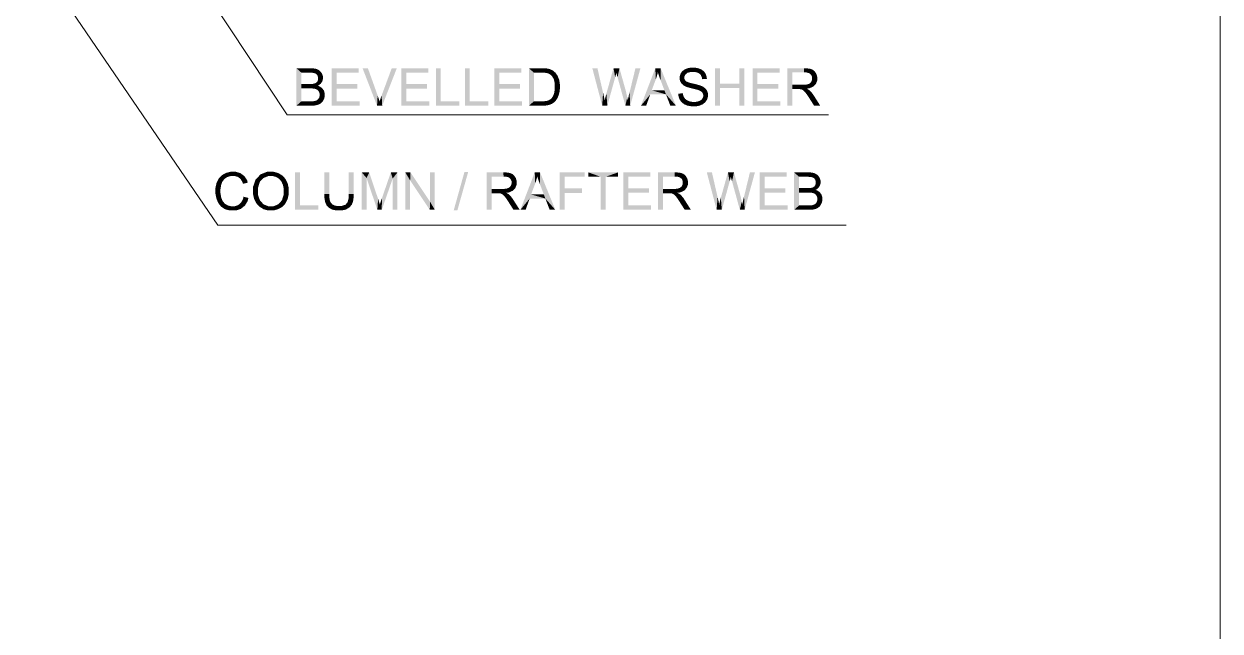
# Model space of a CAD drawing. Header units: millimetres. Extents: x 2 to 579, y 1 to 405.
# Drawn here: x 192.23 to 219.85, y 116.58 to 130.6 of the extents above; entities that cross this region are included whole.
import ezdxf

# ---------------------------------------------------------------- set-up
doc = ezdxf.new("R2010")
doc.units = ezdxf.units.MM
doc.linetypes.add('XKITLINE00', pattern=[0])
doc.layers.add('LinkedObject', color=7, linetype='Continuous', lineweight=0)

# ---------------------------------------------------------------- blocks, each defined once
blk = doc.blocks.new('*A4')
at = {"layer": 'LinkedObject'}
for points in [[(198.522, 129.574), (198.636, 129.109), (198.522, 128.71)], [(198.636, 129.211), (198.636, 129.109), (198.522, 129.574)], [(198.522, 129.574), (198.636, 129.472), (198.636, 129.211)], [(198.809, 129.472), (198.522, 129.574), (198.846, 129.574)], [(198.636, 129.472), (198.522, 129.574), (198.809, 129.472)], [(198.809, 129.472), (198.846, 129.574), (198.856, 129.472)], [(198.846, 129.574), (198.922, 129.466), (198.856, 129.472)], [(198.896, 129.574), (198.922, 129.466), (198.846, 129.574)], [(198.975, 129.561), (198.922, 129.466), (198.896, 129.574)], [(198.922, 129.466), (198.975, 129.561), (198.941, 129.46)], [(198.941, 129.46), (198.975, 129.561), (198.96, 129.454)], [(198.96, 129.454), (198.975, 129.561), (199.005, 129.548)], [(199.005, 129.548), (198.99, 129.431), (198.96, 129.454)], [(199.035, 129.535), (198.99, 129.431), (199.005, 129.548)], [(199.082, 129.494), (198.99, 129.431), (199.035, 129.535)], [(199.447, 129.208), (199.333, 128.71), (199.333, 129.574)], [(199.447, 129.208), (199.333, 129.574), (199.447, 129.472)], [(199.958, 129.472), (199.333, 129.574), (199.958, 129.574)], [(199.447, 129.472), (199.333, 129.574), (199.958, 129.472)], [(200.171, 129.574), (200.382, 128.71), (200.048, 129.574)], [(200.396, 128.946), (200.382, 128.71), (200.171, 129.574)], [(200.838, 129.574), (200.488, 128.946), (200.721, 129.574)], [(200.501, 128.71), (200.488, 128.946), (200.838, 129.574)], [(201.056, 129.208), (200.942, 128.71), (200.942, 129.574)], [(201.056, 129.208), (200.942, 129.574), (201.056, 129.472)], [(201.567, 129.472), (200.942, 129.574), (201.567, 129.574)], [(201.056, 129.472), (200.942, 129.574), (201.567, 129.472)], [(201.854, 129.574), (201.74, 128.71), (201.74, 129.574)], [(201.854, 128.812), (201.74, 128.71), (201.854, 129.574)], [(202.524, 129.574), (202.41, 128.71), (202.41, 129.574)], [(202.524, 128.812), (202.41, 128.71), (202.524, 129.574)], [(203.202, 129.208), (203.087, 128.71), (203.087, 129.574)], [(203.202, 129.208), (203.087, 129.574), (203.202, 129.472)], [(203.712, 129.472), (203.087, 129.574), (203.712, 129.574)], [(203.202, 129.472), (203.087, 129.574), (203.712, 129.472)], [(203.89, 129.574), (204.004, 129.472), (203.89, 128.71)], [(204.186, 129.472), (203.89, 129.574), (204.187, 129.574)], [(204.004, 129.472), (203.89, 129.574), (204.186, 129.472)], [(204.187, 129.574), (204.237, 129.472), (204.186, 129.472)], [(204.238, 129.574), (204.237, 129.472), (204.187, 129.574)], [(204.238, 129.574), (204.311, 129.463), (204.237, 129.472)], [(204.315, 129.568), (204.311, 129.463), (204.238, 129.574)], [(204.341, 129.562), (204.311, 129.463), (204.315, 129.568)], [(204.341, 129.562), (204.334, 129.454), (204.311, 129.463)], [(204.334, 129.454), (204.341, 129.562), (204.365, 129.442)], [(204.442, 129.522), (204.341, 129.562), (204.378, 129.553)], [(204.468, 129.5), (204.341, 129.562), (204.442, 129.522)], [(204.42, 129.393), (204.341, 129.562), (204.468, 129.5)], [(204.365, 129.442), (204.341, 129.562), (204.42, 129.393)], [(205.471, 129.574), (205.58, 128.71), (205.353, 129.574)], [(205.601, 129.007), (205.58, 128.71), (205.471, 129.574)], [(205.841, 129.574), (205.881, 129.368), (205.677, 128.99)], [(205.881, 129.368), (205.841, 129.574), (205.887, 129.389)], [(205.887, 129.389), (205.841, 129.574), (205.9, 129.44)], [(205.9, 129.44), (205.841, 129.574), (205.907, 129.47)], [(205.979, 129.574), (205.907, 129.47), (205.841, 129.574)], [(205.907, 129.47), (205.979, 129.574), (205.909, 129.46)], [(205.909, 129.46), (205.979, 129.574), (205.923, 129.409)], [(205.923, 129.409), (205.979, 129.574), (205.935, 129.368)], [(205.935, 129.368), (205.979, 129.574), (206.102, 129.136)], [(206.463, 129.574), (206.213, 129.018), (206.348, 129.574)], [(206.227, 128.71), (206.213, 129.018), (206.463, 129.574)], [(206.807, 129.574), (206.819, 129.318), (206.475, 128.71)], [(206.819, 129.318), (206.807, 129.574), (206.833, 129.359)], [(206.833, 129.359), (206.807, 129.574), (206.857, 129.442)], [(206.857, 129.442), (206.807, 129.574), (206.865, 129.483)], [(206.93, 129.574), (206.865, 129.483), (206.807, 129.574)], [(206.865, 129.483), (206.93, 129.574), (206.876, 129.448)], [(206.876, 129.448), (206.93, 129.574), (206.906, 129.358)], [(206.906, 129.358), (206.93, 129.574), (206.927, 129.303)], [(206.927, 129.303), (206.93, 129.574), (207.017, 129.065)], [(207.017, 129.065), (206.93, 129.574), (207.053, 128.972)], [(207.053, 128.972), (206.93, 129.574), (207.283, 128.71)], [(207.478, 129.544), (207.526, 129.449), (207.424, 129.501)], [(207.549, 129.469), (207.478, 129.544), (207.514, 129.559)], [(207.526, 129.449), (207.478, 129.544), (207.549, 129.469)], [(207.55, 129.574), (207.625, 129.488), (207.514, 129.559)], [(207.514, 129.559), (207.625, 129.488), (207.549, 129.469)], [(207.629, 129.589), (207.625, 129.488), (207.55, 129.574)], [(207.672, 129.589), (207.625, 129.488), (207.629, 129.589)], [(207.625, 129.488), (207.672, 129.589), (207.677, 129.488)], [(207.672, 129.589), (207.727, 129.488), (207.677, 129.488)], [(207.805, 129.573), (207.672, 129.589), (207.72, 129.589)], [(207.842, 129.558), (207.672, 129.589), (207.805, 129.573)], [(207.802, 129.467), (207.672, 129.589), (207.842, 129.558)], [(207.727, 129.488), (207.672, 129.589), (207.802, 129.467)], [(207.842, 129.558), (207.827, 129.446), (207.802, 129.467)], [(207.878, 129.542), (207.827, 129.446), (207.842, 129.558)], [(207.827, 129.446), (207.878, 129.542), (207.853, 129.425)], [(207.853, 129.425), (207.878, 129.542), (207.954, 129.467)], [(207.954, 129.467), (207.878, 129.542), (207.935, 129.497)], [(208.297, 129.219), (208.182, 128.71), (208.182, 129.574)], [(208.297, 129.219), (208.182, 129.574), (208.297, 129.574)], [(208.86, 129.574), (208.746, 129.219), (208.746, 129.574)], [(208.746, 129.117), (208.746, 129.219), (208.86, 129.574)], [(208.746, 129.117), (208.86, 129.574), (208.86, 128.71)], [(209.166, 129.208), (209.052, 128.71), (209.052, 129.574)], [(209.166, 129.208), (209.052, 129.574), (209.166, 129.472)], [(209.676, 129.472), (209.052, 129.574), (209.676, 129.574)], [(209.166, 129.472), (209.052, 129.574), (209.676, 129.472)], [(209.97, 129.193), (209.856, 128.71), (209.856, 129.574)], [(209.856, 129.574), (209.97, 129.479), (209.97, 129.193)], [(210.243, 129.479), (209.856, 129.574), (210.238, 129.574)], [(209.97, 129.479), (209.856, 129.574), (210.243, 129.479)], [(210.238, 129.574), (210.291, 129.479), (210.243, 129.479)], [(210.384, 129.562), (210.238, 129.574), (210.296, 129.574)], [(210.414, 129.551), (210.238, 129.574), (210.384, 129.562)], [(210.361, 129.459), (210.238, 129.574), (210.414, 129.551)], [(210.291, 129.479), (210.238, 129.574), (210.361, 129.459)], [(210.414, 129.551), (210.384, 129.439), (210.361, 129.459)], [(210.444, 129.539), (210.384, 129.439), (210.414, 129.551)], [(210.384, 129.439), (210.444, 129.539), (210.406, 129.42)], [(210.406, 129.42), (210.444, 129.539), (210.51, 129.468)], [(210.51, 129.468), (210.444, 129.539), (210.492, 129.498)], [(199.103, 129.249), (198.987, 129.249), (199.01, 129.279)], [(199.099, 129.467), (198.99, 129.431), (199.082, 129.494)], [(198.99, 129.431), (199.099, 129.467), (199, 129.415)], [(199.099, 129.467), (199.01, 129.399), (199, 129.415)], [(199.01, 129.399), (199.099, 129.467), (199.021, 129.361)], [(199.01, 129.279), (199.133, 129.353), (199.103, 129.249)], [(199.021, 129.317), (199.133, 129.353), (199.01, 129.279)], [(199.021, 129.361), (199.099, 129.467), (199.133, 129.353)], [(199.133, 129.353), (199.021, 129.339), (199.021, 129.361)], [(199.021, 129.339), (199.133, 129.353), (199.021, 129.317)], [(199.133, 129.383), (199.099, 129.467), (199.116, 129.44)], [(199.133, 129.353), (199.099, 129.467), (199.133, 129.383)], [(199.103, 129.249), (199.133, 129.353), (199.118, 129.273)], [(199.118, 129.273), (199.133, 129.353), (199.133, 129.325)], [(203.89, 128.71), (204.004, 129.472), (204.004, 128.812)], [(204.468, 129.5), (204.442, 129.357), (204.42, 129.393)], [(204.502, 129.471), (204.442, 129.357), (204.468, 129.5)], [(204.553, 129.397), (204.442, 129.357), (204.502, 129.471)], [(204.442, 129.357), (204.553, 129.397), (204.464, 129.32)], [(204.464, 129.32), (204.553, 129.397), (204.57, 129.352)], [(204.57, 129.352), (204.486, 129.216), (204.464, 129.32)], [(204.587, 129.307), (204.486, 129.216), (204.57, 129.352)], [(204.604, 129.204), (204.486, 129.216), (204.587, 129.307)], [(205.677, 128.99), (205.881, 129.368), (205.699, 128.71)], [(206.102, 129.136), (206.116, 128.71), (205.935, 129.368)], [(206.475, 128.71), (206.819, 129.318), (206.723, 129.065)], [(207.406, 129.473), (207.369, 129.35), (207.387, 129.444)], [(207.502, 129.43), (207.369, 129.35), (207.406, 129.473)], [(207.387, 129.444), (207.369, 129.35), (207.369, 129.383)], [(207.478, 129.385), (207.369, 129.35), (207.502, 129.43)], [(207.369, 129.35), (207.478, 129.385), (207.478, 129.358)], [(207.478, 129.335), (207.369, 129.35), (207.478, 129.358)], [(207.369, 129.35), (207.478, 129.335), (207.369, 129.321)], [(207.369, 129.321), (207.478, 129.335), (207.384, 129.267)], [(207.384, 129.267), (207.478, 129.335), (207.399, 129.243)], [(207.399, 129.243), (207.478, 129.335), (207.495, 129.296)], [(207.495, 129.296), (207.46, 129.178), (207.399, 129.243)], [(207.424, 129.501), (207.526, 129.449), (207.406, 129.473)], [(207.406, 129.473), (207.526, 129.449), (207.502, 129.43)], [(207.512, 129.281), (207.46, 129.178), (207.495, 129.296)], [(207.46, 129.178), (207.512, 129.281), (207.491, 129.162)], [(207.491, 129.162), (207.512, 129.281), (207.528, 129.266)], [(207.491, 129.162), (207.528, 129.266), (207.515, 129.149)], [(207.515, 129.149), (207.528, 129.266), (207.598, 129.122)], [(207.598, 129.122), (207.528, 129.266), (207.615, 129.235)], [(207.954, 129.467), (207.883, 129.363), (207.853, 129.425)], [(207.974, 129.436), (207.883, 129.363), (207.954, 129.467)], [(207.995, 129.368), (207.883, 129.363), (207.974, 129.436)], [(207.997, 129.33), (207.883, 129.363), (207.995, 129.368)], [(207.883, 129.363), (207.997, 129.33), (207.887, 129.322)], [(210.405, 129.261), (210.486, 129.183), (210.394, 129.243)], [(210.417, 129.279), (210.486, 129.183), (210.405, 129.261)], [(210.51, 129.468), (210.428, 129.369), (210.406, 129.42)], [(210.417, 129.279), (210.546, 129.338), (210.486, 129.183)], [(210.428, 129.318), (210.546, 129.338), (210.417, 129.279)], [(210.528, 129.439), (210.428, 129.369), (210.51, 129.468)], [(210.546, 129.374), (210.428, 129.369), (210.528, 129.439)], [(210.546, 129.338), (210.428, 129.369), (210.546, 129.374)], [(210.428, 129.369), (210.546, 129.338), (210.428, 129.339)], [(210.546, 129.338), (210.428, 129.318), (210.428, 129.339)], [(210.486, 129.183), (210.546, 129.338), (210.516, 129.215)], [(210.516, 129.215), (210.546, 129.338), (210.546, 129.292)], [(198.522, 128.71), (198.636, 129.109), (198.636, 128.812)], [(198.836, 129.109), (198.636, 129.211), (198.823, 129.211)], [(198.636, 129.109), (198.636, 129.211), (198.836, 129.109)], [(198.878, 129.109), (198.823, 129.211), (198.861, 129.211)], [(198.836, 129.109), (198.823, 129.211), (198.878, 129.109)], [(198.916, 129.216), (199.012, 129.17), (198.861, 129.211)], [(198.861, 129.211), (199.012, 129.17), (198.878, 129.109)], [(198.878, 129.109), (199.012, 129.17), (198.941, 129.102)], [(198.933, 129.221), (199.043, 129.185), (198.916, 129.216)], [(199.012, 129.17), (198.916, 129.216), (199.043, 129.185)], [(198.954, 129.228), (199.043, 129.185), (198.933, 129.221)], [(199.012, 129.17), (198.985, 129.087), (198.941, 129.102)], [(198.987, 129.249), (199.043, 129.185), (198.954, 129.228)], [(198.985, 129.087), (199.012, 129.17), (199.02, 129.062)], [(199.088, 129.224), (198.987, 129.249), (199.103, 129.249)], [(199.043, 129.185), (198.987, 129.249), (199.088, 129.224)], [(199.111, 129.119), (199.012, 129.17), (199.051, 129.158)], [(199.02, 129.062), (199.012, 129.17), (199.111, 129.119)], [(199.02, 129.062), (199.111, 129.119), (199.032, 129.045)], [(199.032, 129.045), (199.111, 129.119), (199.044, 129.027)], [(199.044, 129.027), (199.111, 129.119), (199.132, 129.091)], [(199.132, 129.091), (199.057, 128.985), (199.044, 129.027)], [(199.153, 129.063), (199.057, 128.985), (199.132, 129.091)], [(199.174, 128.998), (199.057, 128.985), (199.153, 129.063)], [(199.174, 128.96), (199.057, 128.985), (199.174, 128.998)], [(199.057, 128.985), (199.174, 128.96), (199.057, 128.96)], [(199.447, 129.106), (199.333, 128.71), (199.447, 129.208)], [(199.447, 128.812), (199.333, 128.71), (199.447, 129.106)], [(199.926, 129.106), (199.447, 129.208), (199.926, 129.208)], [(199.447, 129.106), (199.447, 129.208), (199.926, 129.106)], [(201.056, 129.106), (200.942, 128.71), (201.056, 129.208)], [(201.056, 128.812), (200.942, 128.71), (201.056, 129.106)], [(201.535, 129.106), (201.056, 129.208), (201.535, 129.208)], [(201.056, 129.106), (201.056, 129.208), (201.535, 129.106)], [(203.202, 129.106), (203.087, 128.71), (203.202, 129.208)], [(203.202, 128.812), (203.087, 128.71), (203.202, 129.106)], [(203.68, 129.106), (203.202, 129.208), (203.68, 129.208)], [(203.202, 129.106), (203.202, 129.208), (203.68, 129.106)], [(204.464, 128.982), (204.581, 128.972), (204.452, 128.948)], [(204.581, 128.972), (204.464, 128.982), (204.475, 129.016)], [(204.486, 129.099), (204.604, 129.097), (204.475, 129.016)], [(204.475, 129.016), (204.604, 129.097), (204.581, 128.972)], [(204.604, 129.147), (204.486, 129.216), (204.604, 129.204)], [(204.486, 129.216), (204.604, 129.147), (204.486, 129.148)], [(204.604, 129.147), (204.486, 129.099), (204.486, 129.148)], [(204.604, 129.097), (204.486, 129.099), (204.604, 129.147)], [(204.581, 128.972), (204.604, 129.097), (204.592, 129.01)], [(205.612, 128.963), (205.58, 128.71), (205.601, 129.007)], [(205.674, 128.98), (205.699, 128.71), (205.654, 128.9)], [(205.677, 128.99), (205.699, 128.71), (205.674, 128.98)], [(206.125, 129.055), (206.116, 128.71), (206.102, 129.136)], [(206.159, 128.902), (206.116, 128.71), (206.125, 129.055)], [(206.213, 129.018), (206.227, 128.71), (206.2, 128.965)], [(206.691, 128.972), (206.475, 128.71), (206.723, 129.065)], [(206.723, 129.065), (207.053, 128.972), (206.691, 128.972)], [(207.017, 129.065), (207.053, 128.972), (206.723, 129.065)], [(207.448, 128.964), (207.337, 128.987), (207.445, 128.997)], [(207.337, 128.987), (207.384, 128.832), (207.338, 128.944)], [(207.448, 128.964), (207.384, 128.832), (207.337, 128.987)], [(207.399, 129.243), (207.46, 129.178), (207.414, 129.219)], [(207.598, 129.122), (207.615, 129.235), (207.657, 129.108)], [(207.657, 129.108), (207.615, 129.235), (207.684, 129.22)], [(207.657, 129.108), (207.684, 129.22), (207.717, 129.094)], [(207.717, 129.094), (207.684, 129.22), (207.754, 129.204)], [(207.717, 129.094), (207.754, 129.204), (207.794, 129.073)], [(207.794, 129.073), (207.754, 129.204), (207.811, 129.066)], [(207.811, 129.066), (207.754, 129.204), (207.838, 129.056)], [(207.849, 129.176), (207.838, 129.056), (207.754, 129.204)], [(207.875, 129.164), (207.838, 129.056), (207.849, 129.176)], [(207.838, 129.056), (207.875, 129.164), (207.877, 129.03)], [(207.877, 129.03), (207.875, 129.164), (207.913, 129.147)], [(207.877, 129.03), (207.913, 129.147), (207.889, 129.015)], [(207.889, 129.015), (207.913, 129.147), (207.901, 129)], [(207.913, 129.147), (207.987, 129.076), (207.901, 129)], [(207.901, 129), (207.987, 129.076), (207.913, 128.964)], [(207.987, 129.076), (207.913, 129.147), (207.969, 129.103)], [(207.913, 128.964), (207.987, 129.076), (208.005, 129.05)], [(207.913, 128.964), (208.005, 129.05), (207.913, 128.944)], [(207.913, 128.944), (208.005, 129.05), (207.913, 128.924)], [(208.005, 129.05), (208.023, 128.954), (207.913, 128.924)], [(208.023, 128.954), (208.005, 129.05), (208.023, 128.988)], [(208.297, 129.117), (208.182, 128.71), (208.297, 129.219)], [(208.182, 128.71), (208.297, 129.117), (208.297, 128.71)], [(208.297, 129.219), (208.746, 129.117), (208.297, 129.117)], [(208.746, 129.219), (208.746, 129.117), (208.297, 129.219)], [(208.746, 129.117), (208.86, 128.71), (208.746, 128.71)], [(209.166, 129.106), (209.052, 128.71), (209.166, 129.208)], [(209.166, 128.812), (209.052, 128.71), (209.166, 129.106)], [(209.644, 129.106), (209.166, 129.208), (209.644, 129.208)], [(209.166, 129.106), (209.166, 129.208), (209.644, 129.106)], [(209.97, 129.193), (209.97, 129.094), (209.856, 128.71)], [(209.856, 128.71), (209.97, 129.094), (209.97, 128.71)], [(210.102, 129.094), (209.97, 129.193), (210.215, 129.193)], [(209.97, 129.094), (209.97, 129.193), (210.102, 129.094)], [(210.102, 129.094), (210.215, 129.193), (210.125, 129.094)], [(210.125, 129.094), (210.215, 129.193), (210.156, 129.091)], [(210.156, 129.091), (210.215, 129.193), (210.166, 129.089)], [(210.166, 129.089), (210.215, 129.193), (210.179, 129.086)], [(210.179, 129.086), (210.215, 129.193), (210.205, 129.075)], [(210.205, 129.075), (210.215, 129.193), (210.255, 129.193)], [(210.205, 129.075), (210.255, 129.193), (210.218, 129.066)], [(210.255, 129.193), (210.303, 129.103), (210.218, 129.066)], [(210.218, 129.066), (210.303, 129.103), (210.231, 129.058)], [(210.303, 129.103), (210.26, 129.029), (210.231, 129.058)], [(210.316, 129.201), (210.303, 129.103), (210.255, 129.193)], [(210.325, 129.092), (210.26, 129.029), (210.303, 129.103)], [(210.26, 129.029), (210.325, 129.092), (210.276, 129.009)], [(210.276, 129.009), (210.325, 129.092), (210.292, 128.988)], [(210.292, 128.988), (210.325, 129.092), (210.371, 129.06)], [(210.371, 129.06), (210.333, 128.929), (210.292, 128.988)], [(210.303, 129.103), (210.316, 129.201), (210.365, 129.112)], [(210.338, 129.209), (210.486, 129.183), (210.316, 129.201)], [(210.456, 129.152), (210.316, 129.201), (210.486, 129.183)], [(210.365, 129.112), (210.316, 129.201), (210.456, 129.152)], [(210.371, 129.06), (210.325, 129.092), (210.36, 129.071)], [(210.396, 129.037), (210.333, 128.929), (210.371, 129.06)], [(210.444, 128.98), (210.333, 128.929), (210.396, 129.037)], [(210.333, 128.929), (210.444, 128.98), (210.358, 128.89)], [(210.36, 129.217), (210.486, 129.183), (210.338, 129.209)], [(210.358, 128.89), (210.444, 128.98), (210.466, 128.945)], [(210.486, 129.183), (210.36, 129.217), (210.394, 129.243)], [(198.636, 128.812), (198.852, 128.71), (198.522, 128.71)], [(198.852, 128.812), (198.852, 128.71), (198.636, 128.812)], [(198.852, 128.812), (198.893, 128.71), (198.852, 128.71)], [(198.88, 128.812), (198.893, 128.71), (198.852, 128.812)], [(198.919, 128.814), (198.962, 128.717), (198.88, 128.812)], [(198.88, 128.812), (198.962, 128.717), (198.893, 128.71)], [(198.93, 128.816), (198.962, 128.717), (198.919, 128.814)], [(198.991, 128.724), (198.93, 128.816), (198.95, 128.82)], [(198.962, 128.717), (198.93, 128.816), (198.991, 128.724)], [(198.983, 128.831), (199.085, 128.767), (198.95, 128.82)], [(198.95, 128.82), (199.085, 128.767), (198.991, 128.724)], [(198.996, 128.84), (199.085, 128.767), (198.983, 128.831)], [(198.991, 128.724), (199.085, 128.767), (199.019, 128.732)], [(199.085, 128.767), (198.996, 128.84), (199.009, 128.848)], [(199.031, 128.872), (199.104, 128.781), (199.009, 128.848)], [(199.009, 128.848), (199.104, 128.781), (199.085, 128.767)], [(199.019, 128.732), (199.085, 128.767), (199.067, 128.753)], [(199.149, 128.848), (199.031, 128.872), (199.048, 128.903)], [(199.136, 128.821), (199.031, 128.872), (199.149, 128.848)], [(199.104, 128.781), (199.031, 128.872), (199.136, 128.821)], [(199.048, 128.903), (199.174, 128.96), (199.149, 128.848)], [(199.057, 128.94), (199.174, 128.96), (199.048, 128.903)], [(199.174, 128.96), (199.057, 128.94), (199.057, 128.96)], [(199.149, 128.848), (199.174, 128.96), (199.162, 128.874)], [(199.162, 128.874), (199.174, 128.96), (199.174, 128.93)], [(199.333, 128.71), (199.447, 128.812), (199.978, 128.71)], [(199.978, 128.71), (199.447, 128.812), (199.978, 128.812)], [(200.41, 128.908), (200.382, 128.71), (200.396, 128.946)], [(200.432, 128.838), (200.382, 128.71), (200.41, 128.908)], [(200.441, 128.805), (200.382, 128.71), (200.432, 128.838)], [(200.382, 128.71), (200.441, 128.805), (200.501, 128.71)], [(200.451, 128.84), (200.501, 128.71), (200.441, 128.805)], [(200.475, 128.911), (200.501, 128.71), (200.451, 128.84)], [(200.488, 128.946), (200.501, 128.71), (200.475, 128.911)], [(200.942, 128.71), (201.056, 128.812), (201.587, 128.71)], [(201.587, 128.71), (201.056, 128.812), (201.587, 128.812)], [(201.74, 128.71), (201.854, 128.812), (202.279, 128.71)], [(202.279, 128.71), (201.854, 128.812), (202.279, 128.812)], [(202.41, 128.71), (202.524, 128.812), (202.949, 128.71)], [(202.949, 128.71), (202.524, 128.812), (202.949, 128.812)], [(203.087, 128.71), (203.202, 128.812), (203.732, 128.71)], [(203.732, 128.71), (203.202, 128.812), (203.732, 128.812)], [(204.004, 128.812), (204.202, 128.71), (203.89, 128.71)], [(204.189, 128.812), (204.202, 128.71), (204.004, 128.812)], [(204.189, 128.812), (204.241, 128.71), (204.202, 128.71)], [(204.231, 128.812), (204.241, 128.71), (204.189, 128.812)], [(204.34, 128.725), (204.231, 128.812), (204.298, 128.82)], [(204.31, 128.717), (204.231, 128.812), (204.34, 128.725)], [(204.241, 128.71), (204.231, 128.812), (204.31, 128.717)], [(204.323, 128.828), (204.34, 128.725), (204.298, 128.82)], [(204.347, 128.836), (204.34, 128.725), (204.323, 128.828)], [(204.34, 128.725), (204.347, 128.836), (204.37, 128.732)], [(204.443, 128.768), (204.347, 128.836), (204.386, 128.858)], [(204.422, 128.754), (204.347, 128.836), (204.443, 128.768)], [(204.37, 128.732), (204.347, 128.836), (204.422, 128.754)], [(204.4, 128.873), (204.465, 128.782), (204.386, 128.858)], [(204.386, 128.858), (204.465, 128.782), (204.443, 128.768)], [(204.522, 128.846), (204.4, 128.873), (204.421, 128.893)], [(204.504, 128.821), (204.4, 128.873), (204.522, 128.846)], [(204.465, 128.782), (204.4, 128.873), (204.504, 128.821)], [(204.421, 128.893), (204.581, 128.972), (204.522, 128.846)], [(204.452, 128.948), (204.581, 128.972), (204.421, 128.893)], [(204.522, 128.846), (204.581, 128.972), (204.54, 128.871)], [(204.54, 128.871), (204.581, 128.972), (204.569, 128.934)], [(205.63, 128.875), (205.58, 128.71), (205.612, 128.963)], [(205.638, 128.831), (205.58, 128.71), (205.63, 128.875)], [(205.638, 128.831), (205.699, 128.71), (205.58, 128.71)], [(205.654, 128.9), (205.699, 128.71), (205.638, 128.831)], [(206.17, 128.831), (206.116, 128.71), (206.159, 128.902)], [(206.17, 128.831), (206.227, 128.71), (206.116, 128.71)], [(206.178, 128.872), (206.227, 128.71), (206.17, 128.831)], [(206.2, 128.965), (206.227, 128.71), (206.178, 128.872)], [(206.475, 128.71), (206.691, 128.972), (206.596, 128.71)], [(207.053, 128.972), (207.283, 128.71), (207.153, 128.71)], [(207.338, 128.944), (207.384, 128.832), (207.361, 128.866)], [(207.466, 128.911), (207.384, 128.832), (207.448, 128.964)], [(207.384, 128.832), (207.466, 128.911), (207.406, 128.798)], [(207.406, 128.798), (207.466, 128.911), (207.468, 128.746)], [(207.48, 128.89), (207.468, 128.746), (207.466, 128.911)], [(207.494, 128.869), (207.468, 128.746), (207.48, 128.89)], [(207.494, 128.869), (207.508, 128.729), (207.468, 128.746)], [(207.537, 128.836), (207.508, 128.729), (207.494, 128.869)], [(207.508, 128.729), (207.537, 128.836), (207.548, 128.712)], [(207.567, 128.823), (207.548, 128.712), (207.537, 128.836)], [(207.596, 128.81), (207.548, 128.712), (207.567, 128.823)], [(207.596, 128.81), (207.646, 128.695), (207.548, 128.712)], [(207.662, 128.797), (207.646, 128.695), (207.596, 128.81)], [(207.662, 128.797), (207.704, 128.695), (207.646, 128.695)], [(207.699, 128.797), (207.704, 128.695), (207.662, 128.797)], [(207.699, 128.797), (207.75, 128.695), (207.704, 128.695)], [(207.732, 128.797), (207.75, 128.695), (207.699, 128.797)], [(207.789, 128.807), (207.87, 128.729), (207.732, 128.797)], [(207.732, 128.797), (207.87, 128.729), (207.75, 128.695)], [(207.75, 128.695), (207.87, 128.729), (207.833, 128.712)], [(207.814, 128.817), (207.964, 128.793), (207.789, 128.807)], [(207.907, 128.746), (207.789, 128.807), (207.964, 128.793)], [(207.87, 128.729), (207.789, 128.807), (207.907, 128.746)], [(207.839, 128.826), (207.964, 128.793), (207.814, 128.817)], [(207.876, 128.853), (207.983, 128.824), (207.839, 128.826)], [(207.839, 128.826), (207.983, 128.824), (207.964, 128.793)], [(207.889, 128.87), (208.003, 128.854), (207.876, 128.853)], [(207.983, 128.824), (207.876, 128.853), (208.003, 128.854)], [(207.901, 128.887), (208.003, 128.854), (207.889, 128.87)], [(207.901, 128.887), (208.023, 128.954), (208.003, 128.854)], [(207.913, 128.924), (208.023, 128.954), (207.901, 128.887)], [(208.003, 128.854), (208.023, 128.954), (208.023, 128.919)], [(209.052, 128.71), (209.166, 128.812), (209.696, 128.71)], [(209.696, 128.71), (209.166, 128.812), (209.696, 128.812)], [(210.358, 128.89), (210.466, 128.945), (210.473, 128.71)], [(210.473, 128.71), (210.466, 128.945), (210.615, 128.71)], [(196.8, 127.106), (196.855, 127.015), (196.727, 127.03)], [(196.848, 127.132), (196.855, 127.015), (196.8, 127.106)], [(196.895, 127.158), (197.005, 127.087), (196.848, 127.132)], [(196.848, 127.132), (197.005, 127.087), (196.922, 127.063)], [(196.855, 127.015), (196.848, 127.132), (196.888, 127.039)], [(196.888, 127.039), (196.848, 127.132), (196.922, 127.063)], [(197, 127.184), (197.005, 127.087), (196.895, 127.158)], [(197.057, 127.184), (197.005, 127.087), (197, 127.184)], [(197.005, 127.087), (197.057, 127.184), (197.055, 127.087)], [(197.057, 127.184), (197.098, 127.087), (197.055, 127.087)], [(197.231, 127.151), (197.057, 127.184), (197.122, 127.184)], [(197.275, 127.118), (197.057, 127.184), (197.231, 127.151)], [(197.17, 127.065), (197.057, 127.184), (197.275, 127.118)], [(197.098, 127.087), (197.057, 127.184), (197.17, 127.065)], [(197.17, 127.065), (197.275, 127.118), (197.199, 127.044)], [(197.275, 127.118), (197.227, 127.022), (197.199, 127.044)], [(197.227, 127.022), (197.275, 127.118), (197.271, 126.953)], [(197.271, 126.953), (197.275, 127.118), (197.398, 126.933)], [(197.381, 126.993), (197.275, 127.118), (197.319, 127.085)], [(197.398, 126.933), (197.275, 127.118), (197.381, 126.993)], [(197.634, 127.063), (197.518, 126.726), (197.576, 127.002)], [(197.679, 126.961), (197.518, 126.726), (197.634, 127.063)], [(197.84, 127.184), (197.634, 127.063), (197.691, 127.124)], [(197.932, 127.184), (197.634, 127.063), (197.84, 127.184)], [(197.872, 127.086), (197.634, 127.063), (197.932, 127.184)], [(197.767, 127.044), (197.634, 127.063), (197.872, 127.086)], [(197.634, 127.063), (197.767, 127.044), (197.723, 127.002)], [(197.679, 126.961), (197.634, 127.063), (197.723, 127.002)], [(197.872, 127.086), (197.932, 127.184), (197.932, 127.086)], [(197.932, 127.184), (197.975, 127.086), (197.932, 127.086)], [(198.099, 127.156), (197.932, 127.184), (197.992, 127.184)], [(198.147, 127.127), (197.932, 127.184), (198.099, 127.156)], [(198.052, 127.064), (197.932, 127.184), (198.147, 127.127)], [(197.975, 127.086), (197.932, 127.184), (198.052, 127.064)], [(198.052, 127.064), (198.147, 127.127), (198.087, 127.043)], [(198.147, 127.127), (198.121, 127.021), (198.087, 127.043)], [(198.121, 127.021), (198.147, 127.127), (198.173, 126.96)], [(198.269, 127.019), (198.147, 127.127), (198.195, 127.099)], [(198.294, 126.968), (198.147, 127.127), (198.269, 127.019)], [(198.173, 126.96), (198.147, 127.127), (198.294, 126.968)], [(198.601, 127.17), (198.487, 126.306), (198.487, 127.17)], [(198.601, 126.408), (198.487, 126.306), (198.601, 127.17)], [(199.278, 127.17), (199.164, 126.67), (199.164, 127.17)], [(199.278, 126.671), (199.164, 126.67), (199.278, 127.17)], [(199.843, 127.17), (199.729, 126.671), (199.729, 127.17)], [(199.843, 126.67), (199.729, 126.671), (199.843, 127.17)], [(200.03, 127.17), (200.14, 127.041), (200.03, 126.306)], [(200.14, 127.041), (200.03, 127.17), (200.201, 127.17)], [(200.14, 127.041), (200.201, 127.17), (200.389, 126.306)], [(200.389, 126.306), (200.201, 127.17), (200.406, 126.558)], [(200.7, 127.17), (200.743, 127.029), (200.493, 126.569)], [(200.853, 127.17), (200.743, 127.029), (200.7, 127.17)], [(200.743, 126.306), (200.853, 127.17), (200.853, 126.306)], [(200.743, 127.029), (200.853, 127.17), (200.743, 126.306)], [(201.036, 127.17), (201.146, 126.984), (201.036, 126.306)], [(201.146, 126.984), (201.036, 127.17), (201.154, 127.17)], [(201.146, 126.984), (201.154, 127.17), (201.599, 126.306)], [(201.599, 126.306), (201.154, 127.17), (201.607, 126.491)], [(201.716, 127.17), (201.607, 126.491), (201.607, 127.17)], [(201.716, 126.306), (201.607, 126.491), (201.716, 127.17)], [(202.487, 127.183), (202.151, 126.291), (202.401, 127.183)], [(202.236, 126.291), (202.151, 126.291), (202.487, 127.183)], [(203.03, 126.789), (202.916, 126.306), (202.916, 127.17)], [(202.916, 127.17), (203.03, 127.075), (203.03, 126.789)], [(203.303, 127.075), (202.916, 127.17), (203.299, 127.17)], [(203.03, 127.075), (202.916, 127.17), (203.303, 127.075)], [(203.299, 127.17), (203.351, 127.075), (203.303, 127.075)], [(203.444, 127.158), (203.299, 127.17), (203.356, 127.17)], [(203.474, 127.146), (203.299, 127.17), (203.444, 127.158)], [(203.422, 127.055), (203.299, 127.17), (203.474, 127.146)], [(203.351, 127.075), (203.299, 127.17), (203.422, 127.055)], [(203.474, 127.146), (203.444, 127.035), (203.422, 127.055)], [(203.504, 127.135), (203.444, 127.035), (203.474, 127.146)], [(203.444, 127.035), (203.504, 127.135), (203.466, 127.015)], [(203.466, 127.015), (203.504, 127.135), (203.57, 127.064)], [(203.57, 127.064), (203.488, 126.965), (203.466, 127.015)], [(203.588, 127.035), (203.488, 126.965), (203.57, 127.064)], [(203.57, 127.064), (203.504, 127.135), (203.552, 127.094)], [(204.023, 127.17), (204.034, 126.914), (203.691, 126.306)], [(204.034, 126.914), (204.023, 127.17), (204.049, 126.955)], [(204.049, 126.955), (204.023, 127.17), (204.072, 127.037)], [(204.072, 127.037), (204.023, 127.17), (204.081, 127.079)], [(204.146, 127.17), (204.081, 127.079), (204.023, 127.17)], [(204.081, 127.079), (204.146, 127.17), (204.091, 127.044)], [(204.091, 127.044), (204.146, 127.17), (204.122, 126.954)], [(204.122, 126.954), (204.146, 127.17), (204.142, 126.899)], [(204.142, 126.899), (204.146, 127.17), (204.232, 126.661)], [(204.232, 126.661), (204.146, 127.17), (204.268, 126.567)], [(204.268, 126.567), (204.146, 127.17), (204.498, 126.306)], [(204.71, 126.8), (204.596, 126.306), (204.596, 127.17)], [(204.71, 126.8), (204.596, 127.17), (204.71, 127.068)], [(205.178, 127.068), (204.596, 127.17), (205.178, 127.17)], [(204.71, 127.068), (204.596, 127.17), (205.178, 127.068)], [(205.262, 127.17), (205.546, 127.068), (205.262, 127.068)], [(205.66, 127.068), (205.546, 127.068), (205.262, 127.17)], [(205.66, 127.068), (205.262, 127.17), (205.946, 127.17)], [(205.546, 126.306), (205.66, 127.068), (205.66, 126.306)], [(205.546, 127.068), (205.66, 127.068), (205.546, 126.306)], [(205.66, 127.068), (205.946, 127.17), (205.946, 127.068)], [(206.18, 126.803), (206.066, 126.306), (206.066, 127.17)], [(206.18, 126.803), (206.066, 127.17), (206.18, 127.068)], [(206.69, 127.068), (206.066, 127.17), (206.69, 127.17)], [(206.18, 127.068), (206.066, 127.17), (206.69, 127.068)], [(206.984, 126.789), (206.87, 126.306), (206.87, 127.17)], [(206.87, 127.17), (206.984, 127.075), (206.984, 126.789)], [(207.257, 127.075), (206.87, 127.17), (207.252, 127.17)], [(206.984, 127.075), (206.87, 127.17), (207.257, 127.075)], [(207.252, 127.17), (207.305, 127.075), (207.257, 127.075)], [(207.398, 127.158), (207.252, 127.17), (207.31, 127.17)], [(207.428, 127.146), (207.252, 127.17), (207.398, 127.158)], [(207.375, 127.055), (207.252, 127.17), (207.428, 127.146)], [(207.305, 127.075), (207.252, 127.17), (207.375, 127.055)], [(207.428, 127.146), (207.398, 127.035), (207.375, 127.055)], [(207.458, 127.135), (207.398, 127.035), (207.428, 127.146)], [(207.398, 127.035), (207.458, 127.135), (207.42, 127.015)], [(207.42, 127.015), (207.458, 127.135), (207.524, 127.064)], [(207.524, 127.064), (207.442, 126.965), (207.42, 127.015)], [(207.542, 127.035), (207.442, 126.965), (207.524, 127.064)], [(207.524, 127.064), (207.458, 127.135), (207.506, 127.094)], [(208.114, 127.17), (208.223, 126.306), (207.996, 127.17)], [(208.244, 126.603), (208.223, 126.306), (208.114, 127.17)], [(208.484, 127.17), (208.524, 126.964), (208.32, 126.586)], [(208.524, 126.964), (208.484, 127.17), (208.53, 126.985)], [(208.53, 126.985), (208.484, 127.17), (208.543, 127.035)], [(208.543, 127.035), (208.484, 127.17), (208.55, 127.065)], [(208.622, 127.17), (208.55, 127.065), (208.484, 127.17)], [(208.55, 127.065), (208.622, 127.17), (208.552, 127.056)], [(208.552, 127.056), (208.622, 127.17), (208.566, 127.005)], [(208.566, 127.005), (208.622, 127.17), (208.578, 126.964)], [(208.578, 126.964), (208.622, 127.17), (208.745, 126.732)], [(209.106, 127.17), (208.856, 126.614), (208.991, 127.17)], [(208.87, 126.306), (208.856, 126.614), (209.106, 127.17)], [(209.329, 126.803), (209.215, 126.306), (209.215, 127.17)], [(209.329, 126.803), (209.215, 127.17), (209.329, 127.068)], [(209.84, 127.068), (209.215, 127.17), (209.84, 127.17)], [(209.329, 127.068), (209.215, 127.17), (209.84, 127.068)], [(210.012, 127.17), (210.127, 126.705), (210.012, 126.306)], [(210.127, 126.807), (210.127, 126.705), (210.012, 127.17)], [(210.012, 127.17), (210.127, 127.068), (210.127, 126.807)], [(210.3, 127.068), (210.012, 127.17), (210.337, 127.17)], [(210.127, 127.068), (210.012, 127.17), (210.3, 127.068)], [(210.3, 127.068), (210.337, 127.17), (210.346, 127.068)], [(210.337, 127.17), (210.412, 127.062), (210.346, 127.068)], [(210.386, 127.17), (210.412, 127.062), (210.337, 127.17)], [(210.466, 127.157), (210.412, 127.062), (210.386, 127.17)], [(210.412, 127.062), (210.466, 127.157), (210.431, 127.056)], [(210.431, 127.056), (210.466, 127.157), (210.45, 127.05)], [(210.45, 127.05), (210.466, 127.157), (210.496, 127.143)], [(210.496, 127.143), (210.48, 127.027), (210.45, 127.05)], [(210.526, 127.13), (210.48, 127.027), (210.496, 127.143)], [(210.572, 127.09), (210.48, 127.027), (210.526, 127.13)], [(210.589, 127.063), (210.48, 127.027), (210.572, 127.09)], [(210.48, 127.027), (210.589, 127.063), (210.49, 127.011)], [(210.589, 127.063), (210.501, 126.994), (210.49, 127.011)], [(210.501, 126.994), (210.589, 127.063), (210.511, 126.957)], [(210.511, 126.957), (210.589, 127.063), (210.623, 126.949)], [(210.623, 126.978), (210.589, 127.063), (210.606, 127.035)], [(210.623, 126.949), (210.589, 127.063), (210.623, 126.978)], [(196.781, 126.87), (196.65, 126.812), (196.676, 126.929)], [(196.767, 126.787), (196.65, 126.812), (196.781, 126.87)], [(196.65, 126.812), (196.767, 126.787), (196.65, 126.744)], [(196.65, 126.744), (196.767, 126.787), (196.767, 126.745)], [(196.794, 126.911), (196.676, 126.929), (196.701, 126.98)], [(196.781, 126.87), (196.676, 126.929), (196.794, 126.911)], [(196.727, 127.03), (196.855, 127.015), (196.701, 126.98)], [(196.701, 126.98), (196.855, 127.015), (196.808, 126.951)], [(196.794, 126.911), (196.701, 126.98), (196.808, 126.951)], [(197.271, 126.953), (197.398, 126.933), (197.286, 126.906)], [(197.576, 127.002), (197.518, 126.726), (197.518, 126.834)], [(197.636, 126.822), (197.518, 126.726), (197.679, 126.961)], [(197.518, 126.726), (197.636, 126.822), (197.636, 126.724)], [(198.173, 126.96), (198.294, 126.968), (198.191, 126.921)], [(198.294, 126.968), (198.209, 126.881), (198.191, 126.921)], [(198.209, 126.881), (198.294, 126.968), (198.227, 126.789)], [(198.227, 126.789), (198.294, 126.968), (198.344, 126.801)], [(198.227, 126.737), (198.344, 126.801), (198.344, 126.736)], [(198.227, 126.789), (198.344, 126.801), (198.227, 126.737)], [(198.344, 126.801), (198.294, 126.968), (198.319, 126.917)], [(200.03, 126.306), (200.14, 127.041), (200.14, 126.306)], [(200.493, 126.569), (200.743, 127.029), (200.492, 126.306)], [(201.036, 126.306), (201.146, 126.984), (201.146, 126.306)], [(203.03, 126.789), (203.03, 126.689), (202.916, 126.306)], [(203.163, 126.689), (203.03, 126.789), (203.276, 126.789)], [(203.03, 126.689), (203.03, 126.789), (203.163, 126.689)], [(203.163, 126.689), (203.276, 126.789), (203.185, 126.689)], [(203.185, 126.689), (203.276, 126.789), (203.217, 126.687)], [(203.217, 126.687), (203.276, 126.789), (203.226, 126.685)], [(203.226, 126.685), (203.276, 126.789), (203.24, 126.682)], [(203.24, 126.682), (203.276, 126.789), (203.266, 126.67)], [(203.266, 126.67), (203.276, 126.789), (203.315, 126.789)], [(203.266, 126.67), (203.315, 126.789), (203.278, 126.662)], [(203.315, 126.789), (203.363, 126.699), (203.278, 126.662)], [(203.376, 126.797), (203.363, 126.699), (203.315, 126.789)], [(203.363, 126.699), (203.376, 126.797), (203.425, 126.707)], [(203.398, 126.805), (203.546, 126.779), (203.376, 126.797)], [(203.517, 126.747), (203.376, 126.797), (203.546, 126.779)], [(203.425, 126.707), (203.376, 126.797), (203.517, 126.747)], [(203.42, 126.813), (203.546, 126.779), (203.398, 126.805)], [(203.546, 126.779), (203.42, 126.813), (203.454, 126.839)], [(203.465, 126.857), (203.546, 126.779), (203.454, 126.839)], [(203.477, 126.875), (203.546, 126.779), (203.465, 126.857)], [(203.477, 126.875), (203.606, 126.934), (203.546, 126.779)], [(203.488, 126.913), (203.606, 126.934), (203.477, 126.875)], [(203.606, 126.97), (203.488, 126.965), (203.588, 127.035)], [(203.606, 126.934), (203.488, 126.965), (203.606, 126.97)], [(203.488, 126.965), (203.606, 126.934), (203.488, 126.934)], [(203.606, 126.934), (203.488, 126.913), (203.488, 126.934)], [(203.546, 126.779), (203.606, 126.934), (203.576, 126.81)], [(203.576, 126.81), (203.606, 126.934), (203.606, 126.888)], [(203.691, 126.306), (204.034, 126.914), (203.939, 126.661)], [(204.71, 126.698), (204.596, 126.306), (204.71, 126.8)], [(205.115, 126.698), (204.71, 126.8), (205.115, 126.8)], [(204.71, 126.698), (204.71, 126.8), (205.115, 126.698)], [(206.18, 126.701), (206.066, 126.306), (206.18, 126.803)], [(206.658, 126.701), (206.18, 126.803), (206.658, 126.803)], [(206.18, 126.701), (206.18, 126.803), (206.658, 126.701)], [(206.984, 126.789), (206.984, 126.689), (206.87, 126.306)], [(207.117, 126.689), (206.984, 126.789), (207.229, 126.789)], [(206.984, 126.689), (206.984, 126.789), (207.117, 126.689)], [(207.117, 126.689), (207.229, 126.789), (207.139, 126.689)], [(207.139, 126.689), (207.229, 126.789), (207.17, 126.687)], [(207.17, 126.687), (207.229, 126.789), (207.18, 126.685)], [(207.18, 126.685), (207.229, 126.789), (207.193, 126.682)], [(207.193, 126.682), (207.229, 126.789), (207.219, 126.67)], [(207.219, 126.67), (207.229, 126.789), (207.269, 126.789)], [(207.219, 126.67), (207.269, 126.789), (207.232, 126.662)], [(207.269, 126.789), (207.317, 126.699), (207.232, 126.662)], [(207.33, 126.797), (207.317, 126.699), (207.269, 126.789)], [(207.317, 126.699), (207.33, 126.797), (207.379, 126.707)], [(207.352, 126.805), (207.5, 126.779), (207.33, 126.797)], [(207.47, 126.747), (207.33, 126.797), (207.5, 126.779)], [(207.379, 126.707), (207.33, 126.797), (207.47, 126.747)], [(207.374, 126.813), (207.5, 126.779), (207.352, 126.805)], [(207.5, 126.779), (207.374, 126.813), (207.408, 126.839)], [(207.419, 126.857), (207.5, 126.779), (207.408, 126.839)], [(207.431, 126.875), (207.5, 126.779), (207.419, 126.857)], [(207.431, 126.875), (207.56, 126.934), (207.5, 126.779)], [(207.442, 126.913), (207.56, 126.934), (207.431, 126.875)], [(207.56, 126.97), (207.442, 126.965), (207.542, 127.035)], [(207.56, 126.934), (207.442, 126.965), (207.56, 126.97)], [(207.442, 126.965), (207.56, 126.934), (207.442, 126.934)], [(207.56, 126.934), (207.442, 126.913), (207.442, 126.934)], [(207.5, 126.779), (207.56, 126.934), (207.53, 126.81)], [(207.53, 126.81), (207.56, 126.934), (207.56, 126.888)], [(208.32, 126.586), (208.524, 126.964), (208.342, 126.306)], [(208.745, 126.732), (208.759, 126.306), (208.578, 126.964)], [(209.329, 126.701), (209.215, 126.306), (209.329, 126.803)], [(209.808, 126.701), (209.329, 126.803), (209.808, 126.803)], [(209.329, 126.701), (209.329, 126.803), (209.808, 126.701)], [(210.327, 126.705), (210.127, 126.807), (210.314, 126.807)], [(210.127, 126.705), (210.127, 126.807), (210.327, 126.705)], [(210.368, 126.705), (210.314, 126.807), (210.352, 126.807)], [(210.327, 126.705), (210.314, 126.807), (210.368, 126.705)], [(210.406, 126.812), (210.503, 126.765), (210.352, 126.807)], [(210.352, 126.807), (210.503, 126.765), (210.368, 126.705)], [(210.368, 126.705), (210.503, 126.765), (210.431, 126.698)], [(210.423, 126.817), (210.533, 126.78), (210.406, 126.812)], [(210.503, 126.765), (210.406, 126.812), (210.533, 126.78)], [(210.445, 126.823), (210.533, 126.78), (210.423, 126.817)], [(210.503, 126.765), (210.475, 126.683), (210.431, 126.698)], [(210.478, 126.845), (210.533, 126.78), (210.445, 126.823)], [(210.475, 126.683), (210.503, 126.765), (210.51, 126.658)], [(210.593, 126.844), (210.478, 126.845), (210.5, 126.875)], [(210.578, 126.82), (210.478, 126.845), (210.593, 126.844)], [(210.533, 126.78), (210.478, 126.845), (210.578, 126.82)], [(210.5, 126.875), (210.623, 126.949), (210.593, 126.844)], [(210.511, 126.912), (210.623, 126.949), (210.5, 126.875)], [(210.602, 126.715), (210.503, 126.765), (210.542, 126.754)], [(210.51, 126.658), (210.503, 126.765), (210.602, 126.715)], [(210.623, 126.949), (210.511, 126.935), (210.511, 126.957)], [(210.511, 126.935), (210.623, 126.949), (210.511, 126.912)], [(210.593, 126.844), (210.623, 126.949), (210.608, 126.869)], [(210.608, 126.869), (210.623, 126.949), (210.623, 126.921)], [(196.767, 126.745), (196.65, 126.682), (196.65, 126.744)], [(196.767, 126.69), (196.65, 126.682), (196.767, 126.745)], [(196.767, 126.69), (196.695, 126.513), (196.65, 126.682)], [(196.65, 126.682), (196.695, 126.513), (196.673, 126.566)], [(196.783, 126.593), (196.695, 126.513), (196.767, 126.69)], [(196.695, 126.513), (196.783, 126.593), (196.799, 126.552)], [(196.816, 126.511), (196.695, 126.513), (196.799, 126.552)], [(196.695, 126.513), (196.829, 126.348), (196.718, 126.459)], [(196.816, 126.511), (196.829, 126.348), (196.695, 126.513)], [(196.865, 126.45), (196.829, 126.348), (196.816, 126.511)], [(197.242, 126.472), (197.413, 126.58), (197.284, 126.365)], [(197.287, 126.554), (197.413, 126.58), (197.242, 126.472)], [(197.284, 126.365), (197.413, 126.58), (197.33, 126.402)], [(197.413, 126.58), (197.287, 126.554), (197.299, 126.609)], [(197.33, 126.402), (197.413, 126.58), (197.395, 126.509)], [(197.518, 126.726), (197.636, 126.646), (197.518, 126.669)], [(197.636, 126.646), (197.518, 126.726), (197.636, 126.724)], [(197.518, 126.669), (197.636, 126.646), (197.543, 126.562)], [(197.543, 126.562), (197.636, 126.646), (197.568, 126.511)], [(197.568, 126.511), (197.636, 126.646), (197.678, 126.523)], [(197.678, 126.523), (197.665, 126.379), (197.568, 126.511)], [(197.568, 126.511), (197.665, 126.379), (197.592, 126.46)], [(197.72, 126.478), (197.665, 126.379), (197.678, 126.523)], [(198.291, 126.501), (198.143, 126.479), (198.185, 126.525)], [(198.265, 126.449), (198.143, 126.479), (198.291, 126.501)], [(198.185, 126.525), (198.344, 126.736), (198.291, 126.501)], [(198.227, 126.653), (198.344, 126.736), (198.185, 126.525)], [(198.344, 126.736), (198.227, 126.653), (198.227, 126.737)], [(198.291, 126.501), (198.344, 126.736), (198.318, 126.553)], [(198.318, 126.553), (198.344, 126.736), (198.344, 126.671)], [(199.278, 126.671), (199.164, 126.602), (199.164, 126.67)], [(199.278, 126.615), (199.164, 126.602), (199.278, 126.671)], [(199.278, 126.615), (199.197, 126.454), (199.164, 126.602)], [(199.164, 126.602), (199.197, 126.454), (199.181, 126.494)], [(199.289, 126.532), (199.197, 126.454), (199.278, 126.615)], [(199.197, 126.454), (199.289, 126.532), (199.299, 126.505)], [(199.31, 126.478), (199.197, 126.454), (199.299, 126.505)], [(199.702, 126.48), (199.843, 126.67), (199.814, 126.464)], [(199.729, 126.59), (199.843, 126.67), (199.702, 126.48)], [(199.843, 126.67), (199.729, 126.59), (199.729, 126.671)], [(199.814, 126.464), (199.843, 126.67), (199.828, 126.502)], [(199.828, 126.502), (199.843, 126.67), (199.843, 126.605)], [(200.42, 126.516), (200.389, 126.306), (200.406, 126.558)], [(200.44, 126.452), (200.389, 126.306), (200.42, 126.516)], [(200.477, 126.523), (200.492, 126.306), (200.454, 126.454)], [(200.493, 126.569), (200.492, 126.306), (200.477, 126.523)], [(201.607, 126.491), (201.716, 126.306), (201.599, 126.306)], [(202.916, 126.306), (203.03, 126.689), (203.03, 126.306)], [(203.278, 126.662), (203.363, 126.699), (203.291, 126.654)], [(203.363, 126.699), (203.32, 126.625), (203.291, 126.654)], [(203.386, 126.688), (203.32, 126.625), (203.363, 126.699)], [(203.32, 126.625), (203.386, 126.688), (203.336, 126.604)], [(203.336, 126.604), (203.386, 126.688), (203.353, 126.584)], [(203.353, 126.584), (203.386, 126.688), (203.432, 126.656)], [(203.432, 126.656), (203.394, 126.524), (203.353, 126.584)], [(203.432, 126.656), (203.386, 126.688), (203.42, 126.666)], [(203.457, 126.633), (203.394, 126.524), (203.432, 126.656)], [(203.504, 126.575), (203.394, 126.524), (203.457, 126.633)], [(203.394, 126.524), (203.504, 126.575), (203.419, 126.485)], [(203.419, 126.485), (203.504, 126.575), (203.526, 126.541)], [(203.419, 126.485), (203.526, 126.541), (203.533, 126.306)], [(203.533, 126.306), (203.526, 126.541), (203.676, 126.306)], [(203.906, 126.567), (203.691, 126.306), (203.939, 126.661)], [(203.691, 126.306), (203.906, 126.567), (203.812, 126.306)], [(203.939, 126.661), (204.268, 126.567), (203.906, 126.567)], [(204.232, 126.661), (204.268, 126.567), (203.939, 126.661)], [(204.268, 126.567), (204.498, 126.306), (204.368, 126.306)], [(204.596, 126.306), (204.71, 126.698), (204.71, 126.306)], [(206.18, 126.408), (206.066, 126.306), (206.18, 126.701)], [(206.87, 126.306), (206.984, 126.689), (206.984, 126.306)], [(207.232, 126.662), (207.317, 126.699), (207.245, 126.654)], [(207.317, 126.699), (207.274, 126.625), (207.245, 126.654)], [(207.339, 126.688), (207.274, 126.625), (207.317, 126.699)], [(207.274, 126.625), (207.339, 126.688), (207.29, 126.604)], [(207.29, 126.604), (207.339, 126.688), (207.306, 126.584)], [(207.306, 126.584), (207.339, 126.688), (207.385, 126.656)], [(207.385, 126.656), (207.347, 126.524), (207.306, 126.584)], [(207.385, 126.656), (207.339, 126.688), (207.374, 126.666)], [(207.41, 126.633), (207.347, 126.524), (207.385, 126.656)], [(207.458, 126.575), (207.347, 126.524), (207.41, 126.633)], [(207.347, 126.524), (207.458, 126.575), (207.372, 126.485)], [(207.372, 126.485), (207.458, 126.575), (207.48, 126.541)], [(207.372, 126.485), (207.48, 126.541), (207.487, 126.306)], [(207.487, 126.306), (207.48, 126.541), (207.629, 126.306)], [(208.255, 126.559), (208.223, 126.306), (208.244, 126.603)], [(208.273, 126.47), (208.223, 126.306), (208.255, 126.559)], [(208.297, 126.496), (208.342, 126.306), (208.281, 126.426)], [(208.317, 126.575), (208.342, 126.306), (208.297, 126.496)], [(208.32, 126.586), (208.342, 126.306), (208.317, 126.575)], [(208.768, 126.651), (208.759, 126.306), (208.745, 126.732)], [(208.802, 126.498), (208.759, 126.306), (208.768, 126.651)], [(208.813, 126.426), (208.759, 126.306), (208.802, 126.498)], [(208.843, 126.561), (208.87, 126.306), (208.821, 126.467)], [(208.856, 126.614), (208.87, 126.306), (208.843, 126.561)], [(209.329, 126.408), (209.215, 126.306), (209.329, 126.701)], [(210.012, 126.306), (210.127, 126.705), (210.127, 126.408)], [(210.51, 126.658), (210.602, 126.715), (210.522, 126.64)], [(210.522, 126.64), (210.602, 126.715), (210.535, 126.622)], [(210.639, 126.443), (210.522, 126.468), (210.539, 126.499)], [(210.535, 126.622), (210.602, 126.715), (210.623, 126.687)], [(210.623, 126.687), (210.547, 126.58), (210.535, 126.622)], [(210.539, 126.499), (210.665, 126.556), (210.639, 126.443)], [(210.547, 126.536), (210.665, 126.556), (210.539, 126.499)], [(210.644, 126.659), (210.547, 126.58), (210.623, 126.687)], [(210.665, 126.594), (210.547, 126.58), (210.644, 126.659)], [(210.665, 126.556), (210.547, 126.58), (210.665, 126.594)], [(210.547, 126.58), (210.665, 126.556), (210.547, 126.556)], [(210.665, 126.556), (210.547, 126.536), (210.547, 126.556)], [(210.639, 126.443), (210.665, 126.556), (210.652, 126.469)], [(210.652, 126.469), (210.665, 126.556), (210.665, 126.526)], [(196.718, 126.459), (196.829, 126.348), (196.785, 126.376)], [(196.829, 126.348), (196.865, 126.45), (196.899, 126.429)], [(196.933, 126.409), (196.829, 126.348), (196.899, 126.429)], [(196.933, 126.409), (197.055, 126.291), (196.829, 126.348)], [(196.829, 126.348), (197.055, 126.291), (196.872, 126.319)], [(196.872, 126.319), (197.055, 126.291), (196.986, 126.291)], [(197.007, 126.389), (197.055, 126.291), (196.933, 126.409)], [(197.055, 126.291), (197.007, 126.389), (197.046, 126.389)], [(197.094, 126.389), (197.055, 126.291), (197.046, 126.389)], [(197.094, 126.389), (197.284, 126.365), (197.055, 126.291)], [(197.055, 126.291), (197.284, 126.365), (197.123, 126.291)], [(197.175, 126.416), (197.284, 126.365), (197.094, 126.389)], [(197.123, 126.291), (197.284, 126.365), (197.237, 126.328)], [(197.284, 126.365), (197.175, 126.416), (197.209, 126.444)], [(197.242, 126.472), (197.284, 126.365), (197.209, 126.444)], [(197.665, 126.379), (197.72, 126.478), (197.713, 126.35)], [(197.713, 126.35), (197.72, 126.478), (197.762, 126.433)], [(197.762, 126.433), (197.931, 126.291), (197.713, 126.35)], [(197.713, 126.35), (197.931, 126.291), (197.761, 126.32)], [(197.761, 126.32), (197.931, 126.291), (197.87, 126.291)], [(197.867, 126.389), (197.931, 126.291), (197.762, 126.433)], [(197.931, 126.291), (197.867, 126.389), (197.931, 126.389)], [(197.931, 126.291), (197.995, 126.389), (197.987, 126.291)], [(197.995, 126.389), (197.931, 126.291), (197.931, 126.389)], [(197.987, 126.291), (197.995, 126.389), (198.092, 126.318)], [(198.141, 126.344), (197.995, 126.389), (198.101, 126.434)], [(198.092, 126.318), (197.995, 126.389), (198.141, 126.344)], [(198.143, 126.479), (198.189, 126.371), (198.101, 126.434)], [(198.101, 126.434), (198.189, 126.371), (198.141, 126.344)], [(198.189, 126.371), (198.143, 126.479), (198.265, 126.449)], [(198.487, 126.306), (198.601, 126.408), (199.026, 126.306)], [(199.026, 126.306), (198.601, 126.408), (199.026, 126.408)], [(199.31, 126.478), (199.307, 126.333), (199.197, 126.454)], [(199.197, 126.454), (199.307, 126.333), (199.214, 126.414)], [(199.214, 126.414), (199.307, 126.333), (199.269, 126.354)], [(199.345, 126.437), (199.307, 126.333), (199.31, 126.478)], [(199.307, 126.333), (199.345, 126.437), (199.371, 126.423)], [(199.396, 126.408), (199.307, 126.333), (199.371, 126.423)], [(199.396, 126.408), (199.506, 126.291), (199.307, 126.333)], [(199.307, 126.333), (199.506, 126.291), (199.346, 126.312)], [(199.346, 126.312), (199.506, 126.291), (199.445, 126.291)], [(199.459, 126.394), (199.506, 126.291), (199.396, 126.408)], [(199.506, 126.291), (199.459, 126.394), (199.496, 126.394)], [(199.559, 126.394), (199.506, 126.291), (199.496, 126.394)], [(199.506, 126.291), (199.559, 126.394), (199.568, 126.291)], [(199.707, 126.339), (199.559, 126.394), (199.649, 126.422)], [(199.669, 126.315), (199.559, 126.394), (199.707, 126.339)], [(199.568, 126.291), (199.559, 126.394), (199.669, 126.315)], [(199.675, 126.451), (199.746, 126.363), (199.649, 126.422)], [(199.649, 126.422), (199.746, 126.363), (199.707, 126.339)], [(199.814, 126.464), (199.675, 126.451), (199.702, 126.48)], [(199.799, 126.425), (199.675, 126.451), (199.814, 126.464)], [(199.746, 126.363), (199.675, 126.451), (199.799, 126.425)], [(200.447, 126.431), (200.389, 126.306), (200.44, 126.452)], [(200.389, 126.306), (200.447, 126.431), (200.492, 126.306)], [(200.454, 126.454), (200.492, 126.306), (200.447, 126.431)], [(206.066, 126.306), (206.18, 126.408), (206.71, 126.306)], [(206.71, 126.306), (206.18, 126.408), (206.71, 126.408)], [(208.281, 126.426), (208.223, 126.306), (208.273, 126.47)], [(208.281, 126.426), (208.342, 126.306), (208.223, 126.306)], [(208.813, 126.426), (208.87, 126.306), (208.759, 126.306)], [(208.821, 126.467), (208.87, 126.306), (208.813, 126.426)], [(209.215, 126.306), (209.329, 126.408), (209.86, 126.306)], [(209.86, 126.306), (209.329, 126.408), (209.86, 126.408)], [(210.127, 126.408), (210.342, 126.306), (210.012, 126.306)], [(210.342, 126.408), (210.342, 126.306), (210.127, 126.408)], [(210.342, 126.408), (210.383, 126.306), (210.342, 126.306)], [(210.37, 126.408), (210.383, 126.306), (210.342, 126.408)], [(210.409, 126.41), (210.453, 126.313), (210.37, 126.408)], [(210.37, 126.408), (210.453, 126.313), (210.383, 126.306)], [(210.42, 126.412), (210.453, 126.313), (210.409, 126.41)], [(210.481, 126.32), (210.42, 126.412), (210.44, 126.415)], [(210.453, 126.313), (210.42, 126.412), (210.481, 126.32)], [(210.473, 126.427), (210.576, 126.363), (210.44, 126.415)], [(210.44, 126.415), (210.576, 126.363), (210.481, 126.32)], [(210.486, 126.435), (210.576, 126.363), (210.473, 126.427)], [(210.481, 126.32), (210.576, 126.363), (210.51, 126.327)], [(210.576, 126.363), (210.486, 126.435), (210.5, 126.444)], [(210.522, 126.468), (210.595, 126.377), (210.5, 126.444)], [(210.5, 126.444), (210.595, 126.377), (210.576, 126.363)], [(210.51, 126.327), (210.576, 126.363), (210.557, 126.349)], [(210.626, 126.417), (210.522, 126.468), (210.639, 126.443)], [(210.595, 126.377), (210.522, 126.468), (210.626, 126.417)]]:
    blk.add_hatch(color=7, dxfattribs=at).paths.add_polyline_path(points, flags=17)
at = {"layer": 'LinkedObject', "color": 2, "linetype": 'XKITLINE00', "lineweight": 0}
blk.add_line((219.846, 153.204), (219.846, 81.712), dxfattribs=at)
at = {"layer": 'LinkedObject', "color": 6, "linetype": 'XKITLINE00', "lineweight": 0}
for p, q in [((193.742, 135.393), (198.308, 128.5)), ((192.229, 132.513), (196.703, 125.955)), ((198.308, 128.5), (210.805, 128.5)), ((196.703, 125.955), (211.217, 125.955))]:
    blk.add_line(p, q, dxfattribs=at)

msp = doc.modelspace()

# ---------------------------------------------------------------- block references
at = {"lineweight": 0}
msp.add_blockref('*A4', (0, 0), dxfattribs=at)

doc.saveas('drawing.dxf')
